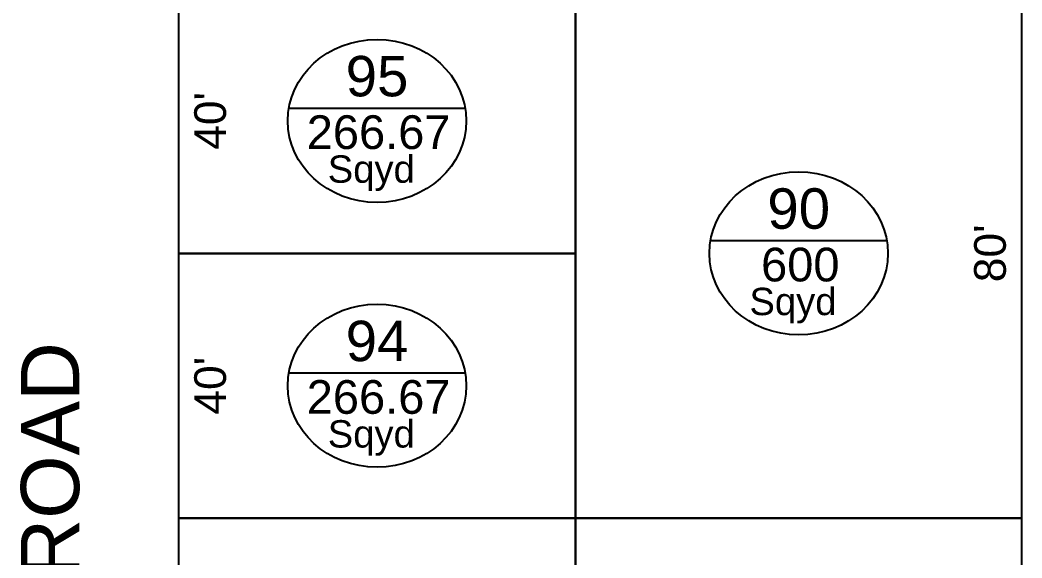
# Model space of a CAD drawing. Header units: inches. Extents: x 58735 to 82582, y -17057 to 2765.
# Drawn here: x 68620 to 70438, y -2648 to -1673 of the extents above; entities that cross this region are included whole.
import ezdxf
from ezdxf.enums import TextEntityAlignment as Align

# ---------------------------------------------------------------- set-up
doc = ezdxf.new("R2010")
doc.units = ezdxf.units.IN
doc.header["$LTSCALE"] = 15
doc.header["$PDMODE"] = 35
doc.linetypes.add('DASHDOT', pattern=[1, 0.5, -0.25, 0, -0.25])
for name, color, linetype in [('A-Area-Iden', 7, 'Continuous'), ('DIM-PLOT', 7, 'DASHDOT'), ('PLOT AREA', 7, 'Continuous'), ('PlotNO.S', 181, 'Continuous'), ('Plots', 144, 'Continuous'), ('plots no outer line', 7, 'Continuous')]:
    doc.layers.add(name, color=color, linetype=linetype)
doc.layers.add('Plotouterline', color=50, linetype='Continuous', plot=False)
doc.styles.add('Arial', font='arial.ttf')
doc.dimstyles.new('dim plot 1', dxfattribs={"dimscale": 6, "dimtxt": 9.59375, "dimasz": 10, "dimexe": 9.59375, "dimexo": 9, "dimgap": 0, "dimtad": 0, "dimdec": 1, "dimzin": 12, "dimdsep": 46, "dimlunit": 4, "dimtxsty": 'Arial', "dimblk": 'ARCHTICK', "dimcen": 0.09375, "dimdle": 1.230316, "dimse1": 1, "dimse2": 1, "dimsd1": 1, "dimsd2": 1, "dimclrd": 181, "dimclre": 40, "dimazin": 0, "dimtfac": 1, "dimtdec": 1, "dimtix": 1, "dimtmove": 2, "dimatfit": 2, "dimfxl": 1, "dimtolj": 1, "dimtzin": 0, "dimarcsym": 0})

# ---------------------------------------------------------------- blocks, each defined once
blk = doc.blocks.new('*D150')
at = {"layer": 'DefPoints', "color": 0, "transparency": 16777216}
for p in [(70438.1, -1615.5), (70380.5, -2575.5), (70438.1, -2575.5)]:
    blk.add_point(p, dxfattribs=at)
at = {"layer": 'DIM-PLOT', "color": 0, "transparency": 16777216, "insert": (70380.5, -2095.5), "char_height": 57.56, "attachment_point": 5, "rotation": 90, "style": 'Arial'}
blk.add_mtext("\\A1;80'", dxfattribs=at)
blk = doc.blocks.new('_ArchTick')
at = {"color": 0, "linetype": 'ByBlock', "const_width": 0.15}
blk.add_lwpolyline([(-0.5, -0.5), (0.5, 0.5)], dxfattribs=at)
blk = doc.blocks.new('*D151')
at = {"layer": 'DefPoints', "color": 0, "transparency": 16777216}
for p in [(70438.1, -2575.5), (70380.5, -3535.5), (70438.1, -3535.5)]:
    blk.add_point(p, dxfattribs=at)
at = {"layer": 'DIM-PLOT', "color": 0, "transparency": 16777216, "insert": (70380.5, -3055.5), "char_height": 57.56, "attachment_point": 5, "rotation": 90, "style": 'Arial'}
blk.add_mtext("\\A1;80'", dxfattribs=at)
blk = doc.blocks.new('*D155')
at = {"layer": 'DefPoints', "color": 0, "transparency": 16777216}
for p in [(68908.1, -2575.5), (68965.7, -2575.5), (68908.1, -3055.5)]:
    blk.add_point(p, dxfattribs=at)
at = {"layer": 'DIM-PLOT', "color": 0, "transparency": 16777216, "insert": (68965.7, -2815.5), "char_height": 57.56, "attachment_point": 5, "rotation": 90, "style": 'Arial'}
blk.add_mtext("\\A1;40'", dxfattribs=at)
blk = doc.blocks.new('*D156')
at = {"layer": 'DefPoints', "color": 0, "transparency": 16777216}
for p in [(68908.1, -2095.5), (68965.7, -2095.5), (68908.1, -2575.5)]:
    blk.add_point(p, dxfattribs=at)
at = {"layer": 'DIM-PLOT', "color": 0, "transparency": 16777216, "insert": (68965.7, -2335.5), "char_height": 57.56, "attachment_point": 5, "rotation": 90, "style": 'Arial'}
blk.add_mtext("\\A1;40'", dxfattribs=at)
blk = doc.blocks.new('*D157')
at = {"layer": 'DefPoints', "color": 0, "transparency": 16777216}
for p in [(68908.1, -1615.5), (68965.7, -1615.5), (68908.1, -2095.5)]:
    blk.add_point(p, dxfattribs=at)
at = {"layer": 'DIM-PLOT', "color": 0, "transparency": 16777216, "insert": (68965.7, -1855.5), "char_height": 57.56, "attachment_point": 5, "rotation": 90, "style": 'Arial'}
blk.add_mtext("\\A1;40'", dxfattribs=at)
blk = doc.blocks.new('plot area-No')
at = {"layer": 'plots no outer line'}
blk.add_line((-2.22, 0.321), (2.22, 0.321), dxfattribs=at)
blk.add_ellipse((0, 0), major_axis=(-2.248, 0), ratio=0.913387, dxfattribs=at)
at = {"layer": 'PLOT AREA', "style": 'Arial', "flags": 4}
for tag, height, p in [('SPACESTYLES:PLOTAREA', 0.848, (0.04, -0.283, -0.565)), ('COLUMNNOS:SQYD-SQM', 0.689, (-0.279, -1.211, -0.459))]:
    blk.add_attdef(tag, text='', height=height, dxfattribs=at).set_placement(p, align=Align.MIDDLE_CENTER)
at = {"layer": 'PlotNO.S', "color": 0, "style": 'Arial'}
blk.add_attdef('COLUMNNOS:NUMBER', text='', height=1.018, dxfattribs=at).set_placement((0, 1.128), align=Align.MIDDLE)
blk = doc.blocks.new('road vertical')
at = {"insert": (-0.48, -3.068), "char_height": 1.1016, "attachment_point": 1, "rotation": 90, "style": 'Arial'}
blk.add_mtext_dynamic_manual_height_columns('WIDE ROAD', width=9.49614, gutter_width=0.0746, heights=[1.292], dxfattribs=at)
at = {"color": 0, "linetype": 'ByBlock', "lineweight": -2, "style": 'Arial'}
blk.add_attdef('SPACESTYLES:LENGTH', text='', height=1.102, rotation=90, dxfattribs=at).set_placement((0.094, -3.714), align=Align.MIDDLE_RIGHT)
at = {"layer": 'PlotNO.S', "color": 0, "style": 'Arial'}
blk.add_attdef('COLUMNNOS:NUMBER', text='', height=0.00147, rotation=90, dxfattribs=at).set_placement((0.093, -3.714), align=Align.MIDDLE_LEFT)

msp = doc.modelspace()

# ---------------------------------------------------------------- linework, layer by layer
at = {"layer": 'Plotouterline'}
msp.add_lwpolyline([(68908.11, -655.54), (68908.11, -1135.54), (68908.11, -1615.54), (68908.11, -2095.54), (68908.11, -2575.54), (68908.11, -3055.54), (68908.11, -3535.54), (69628.11, -3535.54), (70438.11, -3535.54), (70438.11, -2575.54), (70438.11, -1615.54), (70438.11, -175.54), (69628.11, -175.54), (68908.11, -175.54), (68908.11, -655.54)], close=True, dxfattribs=at)
at = {"layer": 'Plots', "color": 144, "linetype": 'Continuous', "lineweight": -3}
for p, q in [((68908.11, -1615.54), (68908.11, -2095.54)), ((69628.11, -2575.54), (69628.11, -1615.54)), ((69628.11, -2095.54), (69628.11, -1615.54)), ((70438.11, -2575.54), (70438.11, -1615.54)), ((68908.11, -2095.54), (69628.11, -2095.54)), ((69628.11, -2095.54), (68908.11, -2095.54)), ((68908.11, -2095.54), (68908.11, -2575.54)), ((69628.11, -2575.54), (69628.11, -2095.54)), ((69628.11, -2575.54), (68908.11, -2575.54)), ((68908.11, -2575.54), (68908.11, -3055.54)), ((68908.11, -2575.54), (69628.11, -2575.54)), ((70438.11, -2575.54), (69628.11, -2575.54)), ((69628.11, -3535.54), (69628.11, -2575.54)), ((69628.11, -2575.54), (70438.11, -2575.54)), ((69628.11, -3055.54), (69628.11, -2575.54)), ((70438.11, -3535.54), (70438.11, -2575.54))]:
    msp.add_line(p, q, dxfattribs=at)
at = {"layer": 'Plots'}
for points in [[(69628.11, -1615.54), (68908.11, -1615.54), (68908.11, -2095.54), (69628.11, -2095.54)], [(70438.11, -1615.54), (69628.11, -1615.54), (69628.11, -2575.54), (70438.11, -2575.54)], [(69628.11, -2095.54), (68908.11, -2095.54), (68908.11, -2575.54), (69628.11, -2575.54)], [(69628.11, -2575.54), (68908.11, -2575.54), (68908.11, -3055.54), (69628.11, -3055.54)], [(70438.11, -2575.54), (69628.11, -2575.54), (69628.11, -3535.54), (70438.11, -3535.54)]]:
    msp.add_lwpolyline(points, close=True, dxfattribs=at)

# ---------------------------------------------------------------- block references
at = {"layer": 'A-Area-Iden', "color": 7, "linetype": 'Continuous', "lineweight": -3}
ref = msp.add_blockref('plot area-No', (69268.11, -1855.54), dxfattribs=dict(at, xscale=72, yscale=72, zscale=72))
ref.add_attrib('COLUMNNOS:SQYD-SQM', ' Sqyd', dxfattribs={"layer": 'PLOT AREA', "height": 49.59, "style": 'Arial'}).set_placement((69248.03, -1942.76, -33.06), align=Align.MIDDLE_CENTER)
ref.add_attrib('SPACESTYLES:PLOTAREA', '266.67', dxfattribs={"layer": 'PLOT AREA', "height": 61.053, "style": 'Arial'}).set_placement((69270.98, -1875.88, -40.7), align=Align.MIDDLE_CENTER)
ref.add_attrib('COLUMNNOS:NUMBER', '95', dxfattribs={"layer": 'PlotNO.S', "color": 0, "height": 73.263, "style": 'Arial'}).set_placement((69268.11, -1774.29), align=Align.MIDDLE)
ref = msp.add_blockref('plot area-No', (70033.11, -2095.54), dxfattribs=dict(at, xscale=72, yscale=72, zscale=72))
ref.add_attrib('COLUMNNOS:SQYD-SQM', ' Sqyd', dxfattribs={"layer": 'PLOT AREA', "height": 49.59, "style": 'Arial'}).set_placement((70013.03, -2182.76, -33.06), align=Align.MIDDLE_CENTER)
ref.add_attrib('SPACESTYLES:PLOTAREA', '600', dxfattribs={"layer": 'PLOT AREA', "height": 61.053, "style": 'Arial'}).set_placement((70035.98, -2115.88, -40.7), align=Align.MIDDLE_CENTER)
ref.add_attrib('COLUMNNOS:NUMBER', '90', dxfattribs={"layer": 'PlotNO.S', "color": 0, "height": 73.263, "style": 'Arial'}).set_placement((70033.11, -2014.29), align=Align.MIDDLE)
ref = msp.add_blockref('plot area-No', (69268.11, -2335.54), dxfattribs=dict(at, xscale=72, yscale=72, zscale=72))
ref.add_attrib('COLUMNNOS:SQYD-SQM', ' Sqyd', dxfattribs={"layer": 'PLOT AREA', "height": 49.59, "style": 'Arial'}).set_placement((69248.03, -2422.76, -33.06), align=Align.MIDDLE_CENTER)
ref.add_attrib('SPACESTYLES:PLOTAREA', '266.67', dxfattribs={"layer": 'PLOT AREA', "height": 61.053, "style": 'Arial'}).set_placement((69270.98, -2355.88, -40.7), align=Align.MIDDLE_CENTER)
ref.add_attrib('COLUMNNOS:NUMBER', '94', dxfattribs={"layer": 'PlotNO.S', "color": 0, "height": 73.263, "style": 'Arial'}).set_placement((69268.11, -2254.29), align=Align.MIDDLE)
at = {"layer": 'A-Area-Iden', "color": 7, "linetype": 'Continuous', "lineweight": -3, "xscale": 96, "yscale": 96, "zscale": 96}
msp.add_blockref('road vertical', (68668.11, -2815.54), dxfattribs=at).add_auto_attribs({'SPACESTYLES:LENGTH': "40'", 'COLUMNNOS:NUMBER': '241'})

# ---------------------------------------------------------------- dimensions: what is measured, and where the dimension line sits
at = {"layer": 'DIM-PLOT'}
for p1, p2, picture, middle in [((68908.11, -2095.54), (68908.11, -1615.54), '*D157', (68965.67, -1855.54)), ((70438.11, -1615.54), (70438.11, -2575.54), '*D150', (70380.54, -2095.54)), ((68908.11, -2575.54), (68908.11, -2095.54), '*D156', (68965.67, -2335.54)), ((68908.11, -3055.54), (68908.11, -2575.54), '*D155', (68965.67, -2815.54)), ((70438.11, -2575.54), (70438.11, -3535.54), '*D151', (70380.54, -3055.54))]:
    dim = msp.add_aligned_dim(p1=p1, p2=p2, distance=-57.56, dimstyle='dim plot 1', override={"dimdec": 0}, dxfattribs=at)
    dim.commit()
    dim.dimension.update_dxf_attribs({"geometry": picture, "text_midpoint": middle})

doc.saveas('drawing.dxf')
